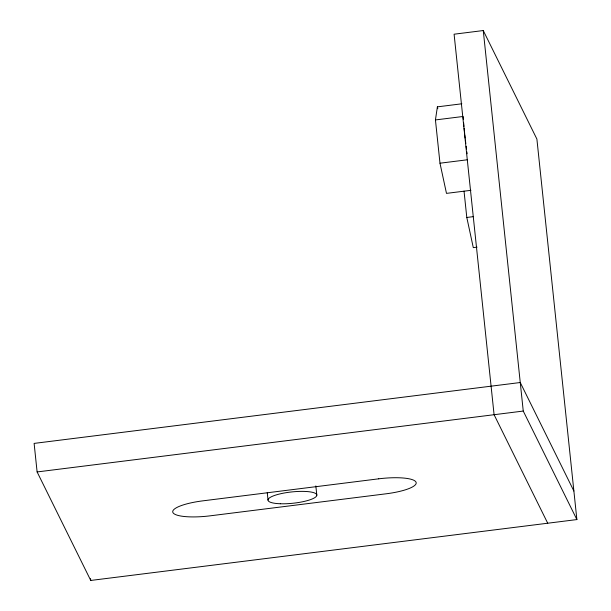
<?xml version="1.0" encoding="UTF-8"?>
<svg xmlns="http://www.w3.org/2000/svg" width="611" height="611" viewBox="0 0 611 611"><rect width="100%" height="100%" fill="white"/><g stroke="black" fill="none" stroke-linecap="round" stroke-linejoin="round"><path stroke-width="0.92" d="M470.944 190.319L446.481 193.381L439.981 163.206L435.437 119.939L437.384 106.856L461.855 103.794M573.889 491.03L520.259 382.524L34.117 443.403L37.111 471.944L90.741 580.45L576.883 519.571L536.893 139.056L483.263 30.55L454.095 34.201L494.085 414.709L547.716 523.222M435.437 119.939L462.726 116.525M439.981 163.206L467.27 159.792M464.032 191.128L466.796 217.463L473.388 216.638M477.061 247.165L473.296 247.638L466.796 217.463M37.111 471.944L523.253 411.058L576.883 519.571M437.384 106.856L437.782 108.689M483.263 30.55L523.253 411.058M315.834 485.921L316.804 495.124M267.251 492.672L268.03 500.035M90.55 578.609L90.741 580.45M467.11 153.766A59 4.903 82.9 0 1 466.857 151.856M466.483 149.008A59 4.903 82.9 0 1 466.147 146.319M465.811 143.608A59 4.903 82.9 0 1 465.391 139.995M465.185 138.201A59 4.903 82.9 0 1 464.795 134.657M464.704 133.778A59 4.903 82.9 0 1 464.146 128.249M463.97 126.431A59 4.903 82.9 0 1 463.65 122.857M463.359 119.42A59 4.903 82.9 0 1 463.138 116.571M378.744 478.818L202.76 500.86A33.926 7.859 -6 0 0 172.921 512.545A33.926 7.859 -6 0 0 210.161 515.829L386.144 493.795A33.926 7.859 -6 0 0 415.992 482.102A33.926 7.859 -6 0 0 378.744 478.818M280.327 503.754A24.547 5.69 -6 0 0 316.834 495.124A24.547 5.69 -6 0 0 280.082 493.871A24.547 5.69 -6 0 0 280.327 503.754"/></g></svg>
